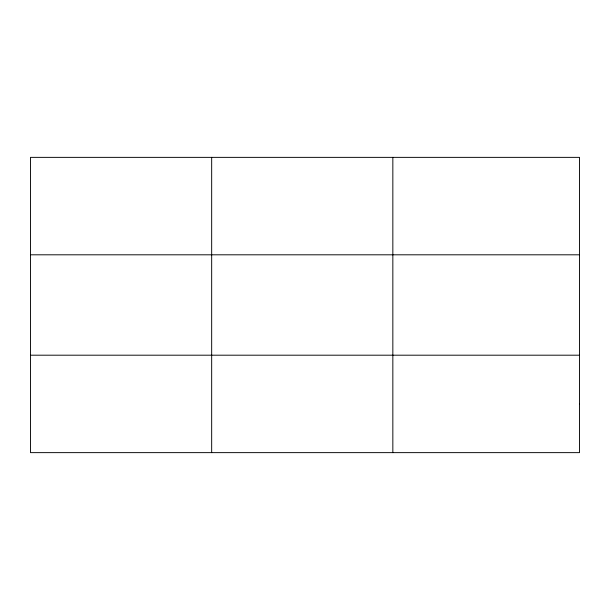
<?xml version="1.0" encoding="UTF-8"?>
<svg xmlns="http://www.w3.org/2000/svg" width="610" height="610" viewBox="0 0 610 610"><rect width="100%" height="100%" fill="white"/><g stroke="black" fill="none" stroke-linecap="round" stroke-linejoin="round"><path stroke-width="0.91" d="M211.67 452.635L211.67 157.365M392.84 452.635L392.84 157.365M30.5 254.805L579.5 254.805M30.5 355.195L579.5 355.195M579.5 403.911L579.5 452.635L30.5 452.635L30.5 157.365L579.5 157.365L579.5 403.911"/></g></svg>
